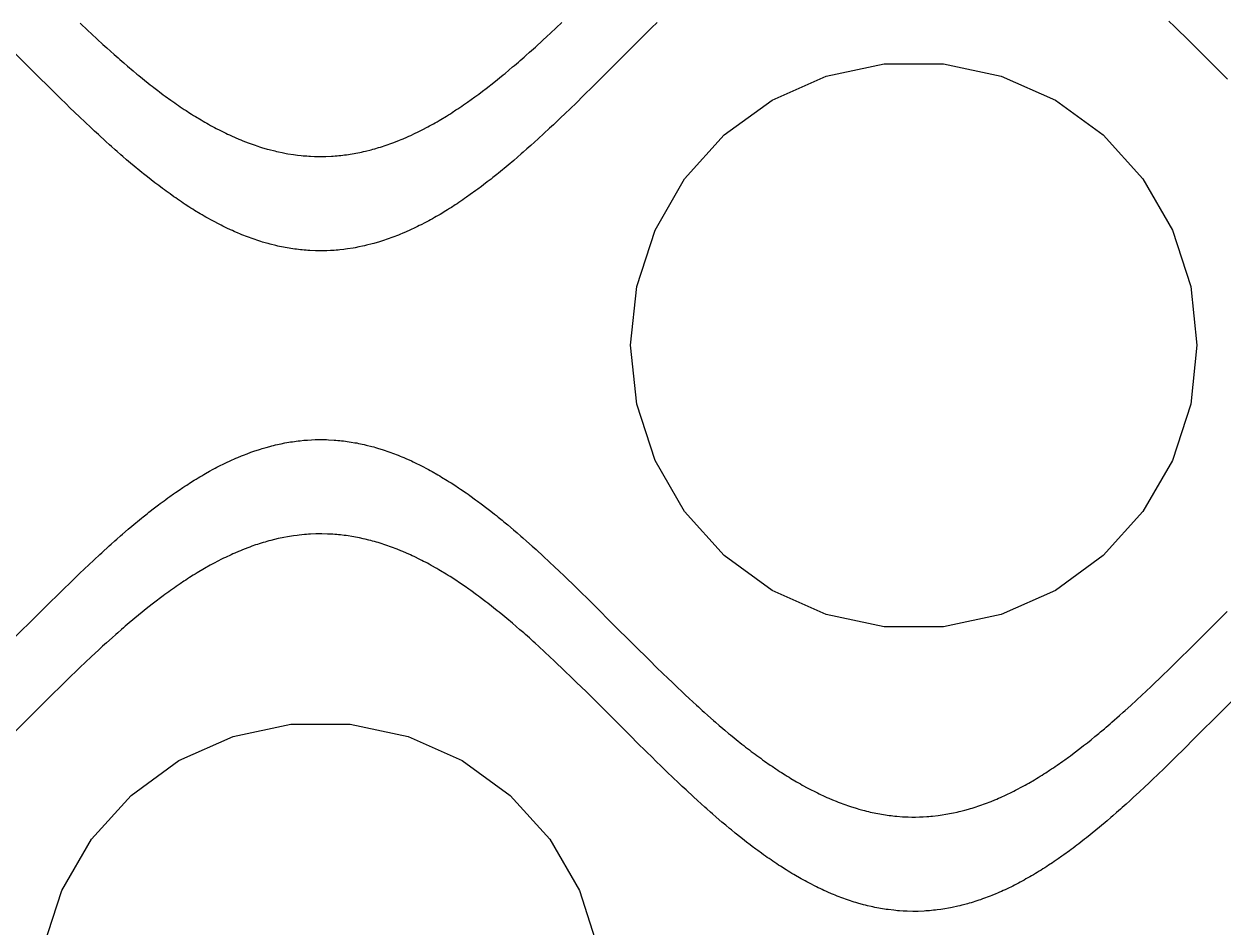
# Model space of a CAD drawing. Header units: metres. Extents: x 20 to 1108, y 20 to 485.
# Drawn here: x 556.07 to 587.82, y 381.74 to 405.66 of the extents above; entities that cross this region are included whole.
import ezdxf

# ---------------------------------------------------------------- set-up
doc = ezdxf.new("R2010")
doc.units = ezdxf.units.M

msp = doc.modelspace()

# ---------------------------------------------------------------- linework, layer by layer
for p, q in [((557.563, 405.684), (557.762, 405.494)), ((557.762, 405.494), (557.863, 405.401)), ((570.012, 405.421), (570.163, 405.563)), ((570.163, 405.563), (570.313, 405.706)), ((572.69, 405.558), (572.44, 405.311)), ((572.84, 405.704), (572.69, 405.558)), ((586.54, 405.595), (586.39, 405.742)), ((586.69, 405.447), (586.54, 405.595)), ((557.863, 405.401), (558.012, 405.261)), ((558.012, 405.261), (558.163, 405.122)), ((569.613, 405.052), (569.812, 405.236)), ((569.812, 405.236), (569.913, 405.328)), ((569.913, 405.328), (570.012, 405.421)), ((572.44, 405.311), (572.24, 405.111)), ((586.79, 405.349), (586.69, 405.447)), ((586.94, 405.199), (586.79, 405.349)), ((587.34, 404.801), (586.94, 405.199)), ((556.44, 404.285), (555.69, 405.034)), ((558.163, 405.122), (558.262, 405.031)), ((558.262, 405.031), (558.363, 404.942)), ((558.363, 404.942), (558.462, 404.852)), ((558.462, 404.852), (558.563, 404.764)), ((569.313, 404.783), (569.363, 404.828)), ((569.363, 404.828), (569.462, 404.917)), ((569.462, 404.917), (569.512, 404.962)), ((569.512, 404.962), (569.613, 405.052)), ((572.24, 405.111), (571.39, 404.263)), ((558.563, 404.764), (558.613, 404.72)), ((558.613, 404.72), (558.712, 404.633)), ((558.712, 404.633), (558.813, 404.547)), ((558.813, 404.547), (558.962, 404.421)), ((568.813, 404.356), (569.012, 404.524)), ((569.012, 404.524), (569.063, 404.567)), ((569.063, 404.567), (569.163, 404.652)), ((569.163, 404.652), (569.212, 404.696)), ((569.212, 404.696), (569.313, 404.783)), ((577.317, 404.285), (578.85, 404.611)), ((578.85, 404.611), (580.418, 404.611)), ((580.418, 404.611), (581.952, 404.285)), ((587.94, 404.201), (587.34, 404.801)), ((556.74, 403.986), (556.44, 404.285)), ((558.962, 404.421), (559.063, 404.337)), ((559.063, 404.337), (559.113, 404.296)), ((559.113, 404.296), (559.212, 404.215)), ((559.212, 404.215), (559.262, 404.174)), ((568.512, 404.112), (568.613, 404.193)), ((568.613, 404.193), (568.663, 404.233)), ((568.663, 404.233), (568.762, 404.315)), ((568.762, 404.315), (568.813, 404.356)), ((571.39, 404.263), (571.14, 404.014)), ((575.884, 403.648), (577.317, 404.285)), ((581.952, 404.285), (583.384, 403.648)), ((557.04, 403.691), (556.74, 403.986)), ((559.262, 404.174), (559.363, 404.095)), ((559.363, 404.095), (559.413, 404.055)), ((559.413, 404.055), (559.462, 404.016)), ((559.462, 404.016), (559.512, 403.978)), ((559.512, 403.978), (559.613, 403.901)), ((559.613, 403.901), (559.663, 403.862)), ((568.113, 403.805), (568.212, 403.88)), ((568.212, 403.88), (568.313, 403.956)), ((568.313, 403.956), (568.512, 404.112)), ((571.14, 404.014), (570.89, 403.767)), ((557.19, 403.544), (557.04, 403.691)), ((559.663, 403.862), (559.762, 403.788)), ((559.762, 403.788), (559.813, 403.751)), ((559.813, 403.751), (559.962, 403.643)), ((559.962, 403.643), (560.063, 403.572)), ((560.063, 403.572), (560.113, 403.538)), ((567.762, 403.554), (567.813, 403.588)), ((567.813, 403.588), (567.913, 403.659)), ((567.913, 403.659), (568.012, 403.732)), ((568.012, 403.732), (568.063, 403.768)), ((568.063, 403.768), (568.113, 403.805)), ((570.69, 403.57), (570.39, 403.28)), ((570.89, 403.767), (570.69, 403.57)), ((574.616, 402.726), (575.884, 403.648)), ((583.384, 403.648), (584.653, 402.726)), ((557.29, 403.446), (557.19, 403.544)), ((557.54, 403.206), (557.29, 403.446)), ((560.113, 403.538), (560.163, 403.503)), ((560.163, 403.503), (560.212, 403.47)), ((560.212, 403.47), (560.262, 403.436)), ((560.262, 403.436), (560.313, 403.402)), ((560.313, 403.402), (560.363, 403.369)), ((560.363, 403.369), (560.462, 403.305)), ((560.462, 403.305), (560.512, 403.274)), ((560.512, 403.274), (560.563, 403.242)), ((560.563, 403.242), (560.613, 403.211)), ((567.262, 403.225), (567.312, 403.256)), ((567.312, 403.256), (567.363, 403.287)), ((567.363, 403.287), (567.413, 403.319)), ((567.413, 403.319), (567.512, 403.385)), ((567.512, 403.385), (567.563, 403.417)), ((567.563, 403.417), (567.613, 403.451)), ((567.613, 403.451), (567.663, 403.485)), ((567.663, 403.485), (567.712, 403.519)), ((567.712, 403.519), (567.762, 403.554)), ((570.39, 403.28), (570.29, 403.184)), ((557.69, 403.063), (557.54, 403.206)), ((557.84, 402.921), (557.69, 403.063)), ((557.94, 402.828), (557.84, 402.921)), ((560.613, 403.211), (560.762, 403.12)), ((560.762, 403.12), (560.813, 403.091)), ((560.813, 403.091), (560.863, 403.063)), ((560.863, 403.063), (560.913, 403.033)), ((560.913, 403.033), (560.962, 403.005)), ((560.962, 403.005), (561.012, 402.978)), ((561.012, 402.978), (561.063, 402.95)), ((561.063, 402.95), (561.113, 402.924)), ((561.113, 402.924), (561.163, 402.897)), ((566.613, 402.857), (566.762, 402.936)), ((566.762, 402.936), (566.813, 402.963)), ((566.813, 402.963), (566.913, 403.018)), ((566.913, 403.018), (566.962, 403.046)), ((566.962, 403.046), (567.012, 403.075)), ((567.012, 403.075), (567.063, 403.105)), ((567.063, 403.105), (567.113, 403.134)), ((567.113, 403.134), (567.262, 403.225)), ((570.09, 402.994), (569.99, 402.901)), ((570.29, 403.184), (570.09, 402.994)), ((558.041, 402.736), (557.94, 402.828)), ((558.24, 402.552), (558.041, 402.736)), ((561.163, 402.897), (561.262, 402.846)), ((561.262, 402.846), (561.313, 402.82)), ((561.313, 402.82), (561.363, 402.795)), ((561.363, 402.795), (561.413, 402.772)), ((561.413, 402.772), (561.462, 402.747)), ((561.462, 402.747), (561.512, 402.724)), ((561.512, 402.724), (561.563, 402.701)), ((561.563, 402.701), (561.663, 402.656)), ((561.663, 402.656), (561.762, 402.613)), ((561.762, 402.613), (561.813, 402.593)), ((566.062, 402.602), (566.113, 402.623)), ((566.113, 402.623), (566.212, 402.666)), ((566.212, 402.666), (566.262, 402.689)), ((566.262, 402.689), (566.313, 402.711)), ((566.313, 402.711), (566.413, 402.758)), ((566.413, 402.758), (566.512, 402.807)), ((566.512, 402.807), (566.563, 402.831)), ((566.563, 402.831), (566.613, 402.857)), ((569.69, 402.622), (569.59, 402.531)), ((569.84, 402.761), (569.69, 402.622)), ((569.99, 402.901), (569.84, 402.761)), ((573.567, 401.561), (574.616, 402.726)), ((584.653, 402.726), (585.702, 401.561)), ((558.34, 402.462), (558.24, 402.552)), ((558.39, 402.417), (558.34, 402.462)), ((558.49, 402.328), (558.39, 402.417)), ((558.54, 402.283), (558.49, 402.328)), ((561.813, 402.593), (561.863, 402.572)), ((561.863, 402.572), (562.012, 402.514)), ((562.012, 402.514), (562.063, 402.496)), ((562.063, 402.496), (562.113, 402.478)), ((562.113, 402.478), (562.163, 402.46)), ((562.163, 402.46), (562.262, 402.427)), ((562.262, 402.427), (562.313, 402.41)), ((562.313, 402.41), (562.363, 402.395)), ((562.363, 402.395), (562.512, 402.351)), ((562.512, 402.351), (562.563, 402.337)), ((562.563, 402.337), (562.712, 402.299)), ((562.712, 402.299), (562.762, 402.287)), ((562.762, 402.287), (562.813, 402.277)), ((565.063, 402.281), (565.113, 402.292)), ((565.113, 402.292), (565.262, 402.33)), ((565.262, 402.33), (565.313, 402.344)), ((565.313, 402.344), (565.363, 402.358)), ((565.363, 402.358), (565.462, 402.387)), ((565.462, 402.387), (565.512, 402.402)), ((565.512, 402.402), (565.563, 402.418)), ((565.563, 402.418), (565.613, 402.434)), ((565.613, 402.434), (565.663, 402.451)), ((565.663, 402.451), (565.712, 402.468)), ((565.712, 402.468), (565.762, 402.486)), ((565.762, 402.486), (565.813, 402.504)), ((565.813, 402.504), (565.863, 402.523)), ((565.863, 402.523), (566.012, 402.581)), ((566.012, 402.581), (566.062, 402.602)), ((569.39, 402.352), (569.29, 402.264)), ((569.49, 402.442), (569.39, 402.352)), ((569.59, 402.531), (569.49, 402.442)), ((558.64, 402.196), (558.54, 402.283)), ((558.69, 402.152), (558.64, 402.196)), ((558.79, 402.067), (558.69, 402.152)), ((558.84, 402.024), (558.79, 402.067)), ((559.04, 401.856), (558.84, 402.024)), ((562.813, 402.277), (562.913, 402.255)), ((562.913, 402.255), (563.012, 402.236)), ((563.012, 402.236), (563.063, 402.227)), ((563.063, 402.227), (563.212, 402.203)), ((563.212, 402.203), (563.262, 402.196)), ((563.262, 402.196), (563.313, 402.191)), ((563.313, 402.191), (563.413, 402.179)), ((563.413, 402.179), (563.462, 402.174)), ((563.462, 402.174), (563.512, 402.17)), ((563.512, 402.17), (563.563, 402.166)), ((563.563, 402.166), (563.613, 402.162)), ((563.613, 402.162), (563.663, 402.159)), ((563.663, 402.159), (563.762, 402.155)), ((563.762, 402.155), (563.813, 402.153)), ((563.813, 402.153), (563.863, 402.153)), ((563.863, 402.153), (563.913, 402.152)), ((563.913, 402.152), (563.962, 402.152)), ((563.962, 402.152), (564.063, 402.154)), ((564.063, 402.154), (564.212, 402.16)), ((564.212, 402.16), (564.262, 402.164)), ((564.262, 402.164), (564.313, 402.167)), ((564.313, 402.167), (564.363, 402.172)), ((564.363, 402.172), (564.413, 402.176)), ((564.413, 402.176), (564.462, 402.181)), ((564.462, 402.181), (564.512, 402.187)), ((564.512, 402.187), (564.563, 402.193)), ((564.563, 402.193), (564.613, 402.199)), ((564.613, 402.199), (564.663, 402.207)), ((564.663, 402.207), (564.712, 402.214)), ((564.712, 402.214), (564.762, 402.222)), ((564.762, 402.222), (564.812, 402.231)), ((564.812, 402.231), (564.863, 402.239)), ((564.863, 402.239), (564.913, 402.249)), ((564.913, 402.249), (564.962, 402.26)), ((564.962, 402.26), (565.012, 402.27)), ((565.012, 402.27), (565.063, 402.281)), ((569.04, 402.047), (568.89, 401.921)), ((569.14, 402.133), (569.04, 402.047)), ((569.24, 402.22), (569.14, 402.133)), ((569.29, 402.264), (569.24, 402.22)), ((559.09, 401.815), (559.04, 401.856)), ((559.19, 401.733), (559.09, 401.815)), ((559.24, 401.693), (559.19, 401.733)), ((559.34, 401.612), (559.24, 401.693)), ((568.59, 401.674), (568.49, 401.595)), ((568.64, 401.715), (568.59, 401.674)), ((568.74, 401.796), (568.64, 401.715)), ((568.79, 401.837), (568.74, 401.796)), ((568.89, 401.921), (568.79, 401.837)), ((559.54, 401.456), (559.34, 401.612)), ((559.64, 401.38), (559.54, 401.456)), ((559.74, 401.305), (559.64, 401.38)), ((568.19, 401.362), (568.09, 401.288)), ((568.24, 401.401), (568.19, 401.362)), ((568.34, 401.478), (568.24, 401.401)), ((568.39, 401.516), (568.34, 401.478)), ((568.44, 401.555), (568.39, 401.516)), ((568.49, 401.595), (568.44, 401.555)), ((572.783, 400.203), (573.567, 401.561)), ((585.702, 401.561), (586.486, 400.203)), ((559.79, 401.268), (559.74, 401.305)), ((559.84, 401.232), (559.79, 401.268)), ((559.94, 401.159), (559.84, 401.232)), ((560.04, 401.088), (559.94, 401.159)), ((560.09, 401.054), (560.04, 401.088)), ((560.14, 401.019), (560.09, 401.054)), ((560.19, 400.985), (560.14, 401.019)), ((567.74, 401.038), (567.69, 401.003)), ((567.79, 401.072), (567.74, 401.038)), ((567.89, 401.143), (567.79, 401.072)), ((568.04, 401.251), (567.89, 401.143)), ((568.09, 401.288), (568.04, 401.251)), ((560.24, 400.951), (560.19, 400.985)), ((560.29, 400.917), (560.24, 400.951)), ((560.34, 400.885), (560.29, 400.917)), ((560.44, 400.819), (560.34, 400.885)), ((560.49, 400.787), (560.44, 400.819)), ((560.541, 400.756), (560.49, 400.787)), ((560.59, 400.725), (560.541, 400.756)), ((560.74, 400.634), (560.59, 400.725)), ((567.24, 400.711), (567.09, 400.62)), ((567.29, 400.742), (567.24, 400.711)), ((567.34, 400.774), (567.29, 400.742)), ((567.39, 400.805), (567.34, 400.774)), ((567.49, 400.869), (567.39, 400.805)), ((567.54, 400.902), (567.49, 400.869)), ((567.59, 400.936), (567.54, 400.902)), ((567.64, 400.97), (567.59, 400.936)), ((567.69, 401.003), (567.64, 400.97)), ((560.79, 400.605), (560.74, 400.634)), ((560.84, 400.575), (560.79, 400.605)), ((560.89, 400.546), (560.84, 400.575)), ((560.94, 400.518), (560.89, 400.546)), ((561.04, 400.463), (560.94, 400.518)), ((561.09, 400.436), (561.04, 400.463)), ((561.24, 400.357), (561.09, 400.436)), ((566.69, 400.397), (566.59, 400.346)), ((566.74, 400.424), (566.69, 400.397)), ((566.79, 400.45), (566.74, 400.424)), ((566.84, 400.478), (566.79, 400.45)), ((566.89, 400.505), (566.84, 400.478)), ((566.94, 400.533), (566.89, 400.505)), ((566.99, 400.563), (566.94, 400.533)), ((567.04, 400.591), (566.99, 400.563)), ((567.09, 400.62), (567.04, 400.591)), ((561.29, 400.331), (561.24, 400.357)), ((561.34, 400.307), (561.29, 400.331)), ((561.44, 400.258), (561.34, 400.307)), ((561.54, 400.211), (561.44, 400.258)), ((561.59, 400.189), (561.54, 400.211)), ((561.64, 400.166), (561.59, 400.189)), ((561.74, 400.123), (561.64, 400.166)), ((561.791, 400.102), (561.74, 400.123)), ((561.84, 400.081), (561.791, 400.102)), ((561.99, 400.023), (561.84, 400.081)), ((565.99, 400.072), (565.84, 400.014)), ((566.04, 400.093), (565.99, 400.072)), ((566.09, 400.113), (566.04, 400.093)), ((566.19, 400.156), (566.09, 400.113)), ((566.29, 400.201), (566.19, 400.156)), ((566.34, 400.224), (566.29, 400.201)), ((566.39, 400.247), (566.34, 400.224)), ((566.44, 400.272), (566.39, 400.247)), ((566.49, 400.295), (566.44, 400.272)), ((566.54, 400.32), (566.49, 400.295)), ((566.59, 400.346), (566.54, 400.32)), ((572.298, 398.712), (572.783, 400.203)), ((586.486, 400.203), (586.97, 398.712)), ((562.04, 400.004), (561.99, 400.023)), ((562.09, 399.986), (562.04, 400.004)), ((562.14, 399.968), (562.09, 399.986)), ((562.19, 399.951), (562.14, 399.968)), ((562.24, 399.934), (562.19, 399.951)), ((562.29, 399.918), (562.24, 399.934)), ((562.34, 399.902), (562.29, 399.918)), ((562.39, 399.887), (562.34, 399.902)), ((562.49, 399.858), (562.39, 399.887)), ((562.54, 399.844), (562.49, 399.858)), ((562.59, 399.83), (562.54, 399.844)), ((562.74, 399.792), (562.59, 399.83)), ((562.79, 399.781), (562.74, 399.792)), ((562.84, 399.77), (562.79, 399.781)), ((562.89, 399.76), (562.84, 399.77)), ((562.94, 399.749), (562.89, 399.76)), ((562.99, 399.739), (562.94, 399.749)), ((564.94, 399.755), (564.84, 399.736)), ((565.04, 399.777), (564.94, 399.755)), ((565.09, 399.787), (565.04, 399.777)), ((565.14, 399.799), (565.09, 399.787)), ((565.29, 399.837), (565.14, 399.799)), ((565.34, 399.851), (565.29, 399.837)), ((565.49, 399.895), (565.34, 399.851)), ((565.54, 399.91), (565.49, 399.895)), ((565.59, 399.927), (565.54, 399.91)), ((565.69, 399.96), (565.59, 399.927)), ((565.74, 399.978), (565.69, 399.96)), ((565.79, 399.996), (565.74, 399.978)), ((565.84, 400.014), (565.79, 399.996)), ((563.041, 399.731), (562.99, 399.739)), ((563.09, 399.722), (563.041, 399.731)), ((563.14, 399.714), (563.09, 399.722)), ((563.19, 399.707), (563.14, 399.714)), ((563.24, 399.699), (563.19, 399.707)), ((563.29, 399.693), (563.24, 399.699)), ((563.34, 399.687), (563.29, 399.693)), ((563.39, 399.681), (563.34, 399.687)), ((563.44, 399.676), (563.39, 399.681)), ((563.49, 399.672), (563.44, 399.676)), ((563.54, 399.667), (563.49, 399.672)), ((563.59, 399.664), (563.54, 399.667)), ((563.64, 399.66), (563.59, 399.664)), ((563.79, 399.654), (563.64, 399.66)), ((563.89, 399.652), (563.79, 399.654)), ((563.94, 399.652), (563.89, 399.652)), ((563.99, 399.653), (563.94, 399.652)), ((564.04, 399.653), (563.99, 399.653)), ((564.09, 399.655), (564.04, 399.653)), ((564.19, 399.659), (564.09, 399.655)), ((564.24, 399.662), (564.19, 399.659)), ((564.29, 399.666), (564.24, 399.662)), ((564.34, 399.67), (564.29, 399.666)), ((564.39, 399.674), (564.34, 399.67)), ((564.44, 399.679), (564.39, 399.674)), ((564.54, 399.691), (564.44, 399.679)), ((564.59, 399.696), (564.54, 399.691)), ((564.64, 399.703), (564.59, 399.696)), ((564.79, 399.727), (564.64, 399.703)), ((564.84, 399.736), (564.79, 399.727)), ((572.134, 397.152), (572.298, 398.712)), ((586.97, 398.712), (587.134, 397.152)), ((572.298, 395.593), (572.134, 397.152)), ((587.134, 397.152), (586.97, 395.593)), ((572.783, 394.102), (572.298, 395.593)), ((586.97, 395.593), (586.486, 394.102)), ((562.132, 394.334), (562.182, 394.352)), ((562.182, 394.352), (562.282, 394.385)), ((562.282, 394.385), (562.332, 394.401)), ((562.332, 394.401), (562.382, 394.416)), ((562.382, 394.416), (562.482, 394.445)), ((562.482, 394.445), (562.582, 394.473)), ((562.582, 394.473), (562.632, 394.486)), ((562.632, 394.486), (562.682, 394.498)), ((562.682, 394.498), (562.732, 394.511)), ((562.732, 394.511), (562.782, 394.523)), ((562.782, 394.523), (562.832, 394.533)), ((562.832, 394.533), (562.882, 394.544)), ((562.882, 394.544), (562.982, 394.564)), ((562.982, 394.564), (563.082, 394.581)), ((563.082, 394.581), (563.132, 394.59)), ((563.132, 394.59), (563.182, 394.597)), ((563.182, 394.597), (563.232, 394.605)), ((563.232, 394.605), (563.282, 394.611)), ((563.282, 394.611), (563.332, 394.617)), ((563.332, 394.617), (563.382, 394.623)), ((563.382, 394.623), (563.482, 394.633)), ((563.482, 394.633), (563.532, 394.637)), ((563.532, 394.637), (563.583, 394.641)), ((563.583, 394.641), (563.682, 394.647)), ((563.682, 394.647), (563.782, 394.651)), ((563.782, 394.651), (563.882, 394.652)), ((563.882, 394.652), (563.982, 394.652)), ((563.982, 394.652), (564.082, 394.651)), ((564.082, 394.651), (564.132, 394.649)), ((564.132, 394.649), (564.282, 394.64)), ((564.282, 394.64), (564.332, 394.636)), ((564.332, 394.636), (564.382, 394.632)), ((564.382, 394.632), (564.432, 394.627)), ((564.432, 394.627), (564.482, 394.621)), ((564.482, 394.621), (564.532, 394.616)), ((564.532, 394.616), (564.582, 394.61)), ((564.582, 394.61), (564.632, 394.603)), ((564.632, 394.603), (564.682, 394.596)), ((564.682, 394.596), (564.732, 394.588)), ((564.732, 394.588), (564.832, 394.57)), ((564.832, 394.57), (564.882, 394.562)), ((564.882, 394.562), (564.932, 394.552)), ((564.932, 394.552), (565.082, 394.52)), ((565.082, 394.52), (565.132, 394.508)), ((565.132, 394.508), (565.282, 394.47)), ((565.282, 394.47), (565.332, 394.456)), ((565.332, 394.456), (565.382, 394.443)), ((565.382, 394.443), (565.432, 394.428)), ((565.432, 394.428), (565.582, 394.381)), ((565.582, 394.381), (565.632, 394.364)), ((565.632, 394.364), (565.682, 394.348)), ((565.682, 394.348), (565.732, 394.33)), ((561.382, 394.019), (561.432, 394.043)), ((561.432, 394.043), (561.532, 394.09)), ((561.532, 394.09), (561.582, 394.112)), ((561.582, 394.112), (561.632, 394.135)), ((561.632, 394.135), (561.682, 394.157)), ((561.682, 394.157), (561.732, 394.179)), ((561.732, 394.179), (561.832, 394.22)), ((561.832, 394.22), (561.882, 394.24)), ((561.882, 394.24), (561.982, 394.279)), ((561.982, 394.279), (562.082, 394.317)), ((562.082, 394.317), (562.132, 394.334)), ((565.732, 394.33), (565.782, 394.312)), ((565.782, 394.312), (565.832, 394.294)), ((565.832, 394.294), (565.882, 394.275)), ((565.882, 394.275), (565.932, 394.256)), ((565.932, 394.256), (565.982, 394.236)), ((565.982, 394.236), (566.032, 394.216)), ((566.032, 394.216), (566.082, 394.195)), ((566.082, 394.195), (566.132, 394.174)), ((566.132, 394.174), (566.182, 394.152)), ((566.182, 394.152), (566.332, 394.085)), ((566.332, 394.085), (566.382, 394.062)), ((566.382, 394.062), (566.432, 394.037)), ((566.432, 394.037), (566.482, 394.014)), ((573.567, 392.744), (572.783, 394.102)), ((586.486, 394.102), (585.702, 392.744)), ((560.782, 393.696), (560.832, 393.726)), ((560.832, 393.726), (560.882, 393.754)), ((560.882, 393.754), (560.982, 393.811)), ((560.982, 393.811), (561.082, 393.865)), ((561.082, 393.865), (561.132, 393.892)), ((561.132, 393.892), (561.182, 393.918)), ((561.182, 393.918), (561.232, 393.944)), ((561.232, 393.944), (561.282, 393.97)), ((561.282, 393.97), (561.332, 393.994)), ((561.332, 393.994), (561.382, 394.019)), ((566.482, 394.014), (566.532, 393.988)), ((566.532, 393.988), (566.582, 393.964)), ((566.582, 393.964), (566.632, 393.939)), ((566.632, 393.939), (566.732, 393.886)), ((566.732, 393.886), (566.782, 393.859)), ((566.782, 393.859), (566.832, 393.832)), ((566.832, 393.832), (566.882, 393.804)), ((566.882, 393.804), (567.032, 393.719)), ((567.032, 393.719), (567.082, 393.69)), ((560.282, 393.382), (560.332, 393.415)), ((560.332, 393.415), (560.382, 393.448)), ((560.382, 393.448), (560.482, 393.513)), ((560.482, 393.513), (560.582, 393.575)), ((560.582, 393.575), (560.632, 393.606)), ((560.632, 393.606), (560.682, 393.637)), ((560.682, 393.637), (560.732, 393.666)), ((560.732, 393.666), (560.782, 393.696)), ((567.082, 393.69), (567.132, 393.659)), ((567.132, 393.659), (567.282, 393.569)), ((567.282, 393.569), (567.332, 393.537)), ((567.332, 393.537), (567.382, 393.505)), ((567.382, 393.505), (567.482, 393.441)), ((567.482, 393.441), (567.582, 393.374)), ((559.832, 393.068), (559.882, 393.105)), ((559.882, 393.105), (559.932, 393.14)), ((559.932, 393.14), (560.032, 393.211)), ((560.032, 393.211), (560.082, 393.246)), ((560.082, 393.246), (560.182, 393.315)), ((560.182, 393.315), (560.282, 393.382)), ((567.582, 393.374), (567.632, 393.341)), ((567.632, 393.341), (567.782, 393.238)), ((567.782, 393.238), (567.832, 393.203)), ((567.832, 393.203), (567.882, 393.168)), ((567.882, 393.168), (568.032, 393.06)), ((559.382, 392.726), (559.532, 392.843)), ((559.532, 392.843), (559.632, 392.919)), ((559.632, 392.919), (559.682, 392.957)), ((559.682, 392.957), (559.782, 393.031)), ((559.782, 393.031), (559.832, 393.068)), ((568.032, 393.06), (568.082, 393.023)), ((568.082, 393.023), (568.182, 392.948)), ((568.182, 392.948), (568.332, 392.834)), ((568.332, 392.834), (568.432, 392.756)), ((558.932, 392.359), (559.032, 392.443)), ((559.032, 392.443), (559.082, 392.484)), ((559.082, 392.484), (559.182, 392.566)), ((559.182, 392.566), (559.232, 392.606)), ((559.232, 392.606), (559.332, 392.687)), ((559.332, 392.687), (559.382, 392.726)), ((568.432, 392.756), (568.532, 392.677)), ((568.532, 392.677), (568.582, 392.637)), ((568.582, 392.637), (568.632, 392.597)), ((568.632, 392.597), (568.732, 392.516)), ((568.732, 392.516), (568.782, 392.475)), ((568.782, 392.475), (568.882, 392.391)), ((574.616, 391.579), (573.567, 392.744)), ((585.702, 392.744), (584.653, 391.579)), ((558.632, 392.102), (558.682, 392.146)), ((558.682, 392.146), (558.832, 392.275)), ((558.832, 392.275), (558.932, 392.359)), ((563.504, 392.135), (563.355, 392.12)), ((563.554, 392.139), (563.504, 392.135)), ((563.605, 392.142), (563.554, 392.139)), ((563.655, 392.146), (563.605, 392.142)), ((563.804, 392.152), (563.655, 392.146)), ((563.855, 392.152), (563.804, 392.152)), ((563.905, 392.152), (563.855, 392.152)), ((563.955, 392.152), (563.905, 392.152)), ((564.105, 392.15), (563.955, 392.152)), ((564.155, 392.148), (564.105, 392.15)), ((564.254, 392.142), (564.155, 392.148)), ((564.304, 392.138), (564.254, 392.142)), ((564.355, 392.134), (564.304, 392.138)), ((564.405, 392.13), (564.355, 392.134)), ((564.455, 392.125), (564.405, 392.13)), ((564.554, 392.113), (564.455, 392.125)), ((568.882, 392.391), (569.032, 392.265)), ((569.032, 392.265), (569.132, 392.179)), ((569.132, 392.179), (569.232, 392.092)), ((558.132, 391.654), (558.332, 391.836)), ((558.332, 391.836), (558.382, 391.881)), ((558.382, 391.881), (558.482, 391.97)), ((558.482, 391.97), (558.532, 392.014)), ((558.532, 392.014), (558.632, 392.102)), ((562.105, 391.824), (562.054, 391.806)), ((562.205, 391.86), (562.105, 391.824)), ((562.254, 391.876), (562.205, 391.86)), ((562.304, 391.892), (562.254, 391.876)), ((562.355, 391.907), (562.304, 391.892)), ((562.405, 391.923), (562.355, 391.907)), ((562.455, 391.938), (562.405, 391.923)), ((562.504, 391.951), (562.455, 391.938)), ((562.554, 391.966), (562.504, 391.951)), ((562.605, 391.979), (562.554, 391.966)), ((562.705, 392.004), (562.605, 391.979)), ((562.804, 392.027), (562.705, 392.004)), ((562.855, 392.038), (562.804, 392.027)), ((562.905, 392.049), (562.855, 392.038)), ((562.955, 392.059), (562.905, 392.049)), ((563.054, 392.076), (562.955, 392.059)), ((563.105, 392.085), (563.054, 392.076)), ((563.205, 392.101), (563.105, 392.085)), ((563.304, 392.114), (563.205, 392.101)), ((563.355, 392.12), (563.304, 392.114)), ((564.605, 392.107), (564.554, 392.113)), ((564.655, 392.1), (564.605, 392.107)), ((564.754, 392.084), (564.655, 392.1)), ((564.804, 392.075), (564.754, 392.084)), ((564.855, 392.067), (564.804, 392.075)), ((564.955, 392.047), (564.855, 392.067)), ((565.054, 392.026), (564.955, 392.047)), ((565.105, 392.014), (565.054, 392.026)), ((565.205, 391.99), (565.105, 392.014)), ((565.254, 391.977), (565.205, 391.99)), ((565.304, 391.964), (565.254, 391.977)), ((565.354, 391.95), (565.304, 391.964)), ((565.405, 391.936), (565.354, 391.95)), ((565.455, 391.921), (565.405, 391.936)), ((565.554, 391.89), (565.455, 391.921)), ((565.605, 391.873), (565.554, 391.89)), ((565.705, 391.84), (565.605, 391.873)), ((565.754, 391.822), (565.705, 391.84)), ((565.804, 391.804), (565.754, 391.822)), ((569.232, 392.092), (569.282, 392.048)), ((569.282, 392.048), (569.382, 391.96)), ((569.382, 391.96), (569.532, 391.825)), ((569.532, 391.825), (569.632, 391.736)), ((557.932, 391.47), (558.082, 391.609)), ((558.082, 391.609), (558.132, 391.654)), ((561.355, 391.506), (561.304, 391.481)), ((561.405, 391.53), (561.355, 391.506)), ((561.554, 391.601), (561.405, 391.53)), ((561.605, 391.623), (561.554, 391.601)), ((561.655, 391.646), (561.605, 391.623)), ((561.754, 391.689), (561.655, 391.646)), ((561.804, 391.709), (561.754, 391.689)), ((561.855, 391.73), (561.804, 391.709)), ((562.004, 391.788), (561.855, 391.73)), ((562.054, 391.806), (562.004, 391.788)), ((565.855, 391.785), (565.804, 391.804)), ((565.905, 391.766), (565.855, 391.785)), ((565.955, 391.747), (565.905, 391.766)), ((566.054, 391.706), (565.955, 391.747)), ((566.105, 391.686), (566.054, 391.706)), ((566.205, 391.643), (566.105, 391.686)), ((566.304, 391.598), (566.205, 391.643)), ((566.355, 391.574), (566.304, 391.598)), ((566.405, 391.551), (566.355, 391.574)), ((566.554, 391.478), (566.405, 391.551)), ((569.632, 391.736), (569.832, 391.552)), ((569.832, 391.552), (569.982, 391.412)), ((575.884, 390.657), (574.616, 391.579)), ((584.653, 391.579), (583.384, 390.657)), ((557.532, 391.092), (557.682, 391.235)), ((557.682, 391.235), (557.782, 391.329)), ((557.782, 391.329), (557.932, 391.47)), ((560.804, 391.209), (560.705, 391.151)), ((560.855, 391.238), (560.804, 391.209)), ((561.004, 391.323), (560.855, 391.238)), ((561.054, 391.351), (561.004, 391.323)), ((561.105, 391.377), (561.054, 391.351)), ((561.205, 391.43), (561.105, 391.377)), ((561.304, 391.481), (561.205, 391.43)), ((566.604, 391.452), (566.554, 391.478)), ((566.655, 391.426), (566.604, 391.452)), ((566.705, 391.401), (566.655, 391.426)), ((566.754, 391.374), (566.705, 391.401)), ((566.804, 391.347), (566.754, 391.374)), ((566.855, 391.319), (566.804, 391.347)), ((567.004, 391.235), (566.855, 391.319)), ((567.054, 391.205), (567.004, 391.235)), ((567.105, 391.176), (567.054, 391.205)), ((567.254, 391.085), (567.105, 391.176)), ((569.982, 391.412), (570.132, 391.271)), ((570.132, 391.271), (570.232, 391.176)), ((570.232, 391.176), (570.382, 391.032)), ((557.282, 390.851), (557.432, 390.995)), ((557.432, 390.995), (557.532, 391.092)), ((560.304, 390.898), (560.205, 390.83)), ((560.355, 390.93), (560.304, 390.898)), ((560.405, 390.963), (560.355, 390.93)), ((560.455, 390.995), (560.405, 390.963)), ((560.554, 391.058), (560.455, 390.995)), ((560.605, 391.089), (560.554, 391.058)), ((560.655, 391.12), (560.605, 391.089)), ((560.705, 391.151), (560.655, 391.12)), ((567.304, 391.054), (567.254, 391.085)), ((567.355, 391.023), (567.304, 391.054)), ((567.504, 390.926), (567.355, 391.023)), ((567.605, 390.86), (567.504, 390.926)), ((567.754, 390.757), (567.605, 390.86)), ((570.382, 391.032), (570.682, 390.742)), ((556.732, 390.311), (556.982, 390.558)), ((556.982, 390.558), (557.132, 390.704)), ((557.132, 390.704), (557.282, 390.851)), ((559.804, 390.548), (559.754, 390.511)), ((559.905, 390.62), (559.804, 390.548)), ((559.955, 390.656), (559.905, 390.62)), ((560.054, 390.727), (559.955, 390.656)), ((560.105, 390.762), (560.054, 390.727)), ((560.205, 390.83), (560.105, 390.762)), ((567.854, 390.687), (567.754, 390.757)), ((567.905, 390.652), (567.854, 390.687)), ((568.054, 390.543), (567.905, 390.652)), ((568.105, 390.506), (568.054, 390.543)), ((570.682, 390.742), (570.832, 390.595)), ((570.832, 390.595), (570.982, 390.447)), ((577.317, 390.02), (575.884, 390.657)), ((583.384, 390.657), (581.952, 390.02)), ((556.532, 390.111), (556.732, 390.311)), ((559.504, 390.321), (559.355, 390.204)), ((559.605, 390.399), (559.504, 390.321)), ((559.655, 390.436), (559.605, 390.399)), ((559.754, 390.511), (559.655, 390.436)), ((568.155, 390.469), (568.105, 390.506)), ((568.304, 390.355), (568.155, 390.469)), ((568.355, 390.317), (568.304, 390.355)), ((568.455, 390.238), (568.355, 390.317)), ((568.504, 390.198), (568.455, 390.238)), ((570.982, 390.447), (571.082, 390.349)), ((571.082, 390.349), (571.232, 390.199)), ((555.682, 389.263), (556.532, 390.111)), ((559.004, 389.92), (558.955, 389.878)), ((559.105, 390.002), (559.004, 389.92)), ((559.205, 390.084), (559.105, 390.002)), ((559.254, 390.124), (559.205, 390.084)), ((559.355, 390.204), (559.254, 390.124)), ((568.605, 390.119), (568.504, 390.198)), ((568.655, 390.078), (568.605, 390.119)), ((568.754, 389.997), (568.655, 390.078)), ((568.855, 389.914), (568.754, 389.997)), ((569.004, 389.788), (568.855, 389.914)), ((571.232, 390.199), (571.632, 389.801)), ((578.85, 389.694), (577.317, 390.02)), ((581.952, 390.02), (580.418, 389.694)), ((587.332, 389.496), (587.932, 390.096)), ((558.655, 389.621), (558.554, 389.534)), ((558.705, 389.665), (558.655, 389.621)), ((558.754, 389.708), (558.705, 389.665)), ((558.855, 389.793), (558.754, 389.708)), ((558.955, 389.878), (558.855, 389.793)), ((569.104, 389.702), (569.004, 389.788)), ((569.205, 389.615), (569.104, 389.702)), ((569.304, 389.528), (569.205, 389.615)), ((571.632, 389.801), (572.232, 389.201)), ((580.418, 389.694), (578.85, 389.694)), ((558.405, 389.402), (558.254, 389.266)), ((558.504, 389.49), (558.405, 389.402)), ((558.554, 389.534), (558.504, 389.49)), ((569.355, 389.485), (569.304, 389.528)), ((569.455, 389.396), (569.355, 389.485)), ((569.554, 389.306), (569.455, 389.396)), ((569.605, 389.26), (569.554, 389.306)), ((586.932, 389.098), (587.332, 389.496)), ((558.054, 389.083), (557.855, 388.898)), ((558.155, 389.175), (558.054, 389.083)), ((558.254, 389.266), (558.155, 389.175)), ((569.705, 389.169), (569.605, 389.26)), ((569.855, 389.03), (569.705, 389.169)), ((570.004, 388.891), (569.855, 389.03)), ((572.232, 389.201), (572.632, 388.805)), ((586.682, 388.85), (586.932, 389.098)), ((557.705, 388.756), (557.554, 388.613)), ((557.855, 388.898), (557.705, 388.756)), ((570.105, 388.797), (570.004, 388.891)), ((570.405, 388.511), (570.105, 388.797)), ((572.632, 388.805), (572.832, 388.609)), ((586.382, 388.555), (586.532, 388.702)), ((586.532, 388.702), (586.682, 388.85)), ((557.304, 388.372), (557.155, 388.227)), ((557.455, 388.518), (557.304, 388.372)), ((557.554, 388.613), (557.455, 388.518)), ((570.554, 388.366), (570.405, 388.511)), ((570.705, 388.22), (570.554, 388.366)), ((572.832, 388.609), (572.982, 388.462)), ((572.982, 388.462), (573.132, 388.318)), ((573.132, 388.318), (573.232, 388.221)), ((585.932, 388.121), (586.232, 388.409)), ((586.232, 388.409), (586.382, 388.555)), ((557.004, 388.079), (556.855, 387.932)), ((557.155, 388.227), (557.004, 388.079)), ((570.955, 387.975), (570.705, 388.22)), ((573.232, 388.221), (573.382, 388.078)), ((573.382, 388.078), (573.482, 387.984)), ((585.782, 387.98), (585.932, 388.121)), ((556.605, 387.684), (556.455, 387.534)), ((556.754, 387.833), (556.605, 387.684)), ((556.855, 387.932), (556.754, 387.833)), ((571.105, 387.826), (570.955, 387.975)), ((571.355, 387.577), (571.105, 387.826)), ((573.482, 387.984), (573.582, 387.89)), ((573.582, 387.89), (573.682, 387.796)), ((573.682, 387.796), (573.782, 387.704)), ((573.782, 387.704), (573.882, 387.612)), ((585.382, 387.609), (585.532, 387.746)), ((585.532, 387.746), (585.682, 387.885)), ((585.682, 387.885), (585.782, 387.98)), ((588.155, 387.817), (587.804, 387.469)), ((556.455, 387.534), (555.705, 386.785)), ((572.155, 386.778), (571.355, 387.577)), ((573.882, 387.612), (573.932, 387.567)), ((573.932, 387.567), (574.032, 387.476)), ((574.032, 387.476), (574.082, 387.431)), ((574.082, 387.431), (574.182, 387.342)), ((585.082, 387.338), (585.182, 387.427)), ((585.182, 387.427), (585.232, 387.472)), ((585.232, 387.472), (585.382, 387.609)), ((587.804, 387.469), (587.054, 386.72)), ((561.609, 386.785), (563.142, 387.111)), ((563.142, 387.111), (564.71, 387.111)), ((564.71, 387.111), (566.244, 386.785)), ((574.182, 387.342), (574.332, 387.21)), ((574.332, 387.21), (574.382, 387.166)), ((574.382, 387.166), (574.482, 387.08)), ((574.482, 387.08), (574.582, 386.995)), ((584.732, 387.033), (584.832, 387.119)), ((584.832, 387.119), (584.882, 387.162)), ((584.882, 387.162), (585.082, 387.338)), ((560.176, 386.148), (561.609, 386.785)), ((566.244, 386.785), (567.676, 386.148)), ((572.304, 386.629), (572.155, 386.778)), ((574.582, 386.995), (574.632, 386.953)), ((574.632, 386.953), (574.732, 386.869)), ((574.732, 386.869), (574.782, 386.828)), ((574.782, 386.828), (574.882, 386.746)), ((574.882, 386.746), (574.932, 386.705)), ((584.332, 386.701), (584.432, 386.783)), ((584.432, 386.783), (584.532, 386.865)), ((584.532, 386.865), (584.582, 386.907)), ((584.582, 386.907), (584.682, 386.991)), ((584.682, 386.991), (584.732, 387.033)), ((572.554, 386.381), (572.304, 386.629)), ((574.932, 386.705), (575.082, 386.585)), ((575.082, 386.585), (575.132, 386.546)), ((575.132, 386.546), (575.182, 386.507)), ((575.182, 386.507), (575.282, 386.43)), ((575.282, 386.43), (575.332, 386.392)), ((583.882, 386.351), (584.032, 386.465)), ((584.032, 386.465), (584.132, 386.543)), ((584.132, 386.543), (584.232, 386.621)), ((584.232, 386.621), (584.332, 386.701)), ((586.804, 386.471), (586.554, 386.225)), ((587.054, 386.72), (586.804, 386.471)), ((558.908, 385.226), (560.176, 386.148)), ((567.676, 386.148), (568.945, 385.226)), ((572.705, 386.234), (572.554, 386.381)), ((572.804, 386.135), (572.705, 386.234)), ((572.955, 385.988), (572.804, 386.135)), ((575.332, 386.392), (575.432, 386.317)), ((575.432, 386.317), (575.482, 386.279)), ((575.482, 386.279), (575.582, 386.207)), ((575.582, 386.207), (575.632, 386.171)), ((575.632, 386.171), (575.682, 386.135)), ((575.682, 386.135), (575.832, 386.029)), ((583.432, 386.027), (583.582, 386.132)), ((583.582, 386.132), (583.632, 386.167)), ((583.632, 386.167), (583.732, 386.239)), ((583.732, 386.239), (583.782, 386.277)), ((583.782, 386.277), (583.882, 386.351)), ((586.554, 386.225), (586.405, 386.077)), ((573.105, 385.844), (572.955, 385.988)), ((573.254, 385.699), (573.105, 385.844)), ((575.832, 386.029), (575.882, 385.995)), ((575.882, 385.995), (575.982, 385.928)), ((575.982, 385.928), (576.032, 385.895)), ((576.032, 385.895), (576.082, 385.862)), ((576.082, 385.862), (576.132, 385.83)), ((576.132, 385.83), (576.232, 385.766)), ((583.032, 385.763), (583.082, 385.795)), ((583.082, 385.795), (583.132, 385.827)), ((583.132, 385.827), (583.232, 385.892)), ((583.232, 385.892), (583.282, 385.925)), ((583.282, 385.925), (583.332, 385.959)), ((583.332, 385.959), (583.382, 385.992)), ((583.382, 385.992), (583.432, 386.027)), ((586.105, 385.786), (585.955, 385.643)), ((586.254, 385.932), (586.105, 385.786)), ((586.405, 386.077), (586.254, 385.932)), ((573.405, 385.557), (573.254, 385.699)), ((573.504, 385.462), (573.405, 385.557)), ((573.605, 385.368), (573.504, 385.462)), ((576.232, 385.766), (576.282, 385.735)), ((576.282, 385.735), (576.332, 385.704)), ((576.332, 385.704), (576.382, 385.674)), ((576.382, 385.674), (576.482, 385.613)), ((576.482, 385.613), (576.532, 385.584)), ((576.532, 385.584), (576.582, 385.556)), ((576.582, 385.556), (576.632, 385.527)), ((576.632, 385.527), (576.682, 385.499)), ((576.682, 385.499), (576.832, 385.417)), ((582.482, 385.442), (582.582, 385.496)), ((582.582, 385.496), (582.632, 385.525)), ((582.632, 385.525), (582.682, 385.553)), ((582.682, 385.553), (582.832, 385.641)), ((582.832, 385.641), (582.882, 385.671)), ((582.882, 385.671), (582.932, 385.701)), ((582.932, 385.701), (582.982, 385.733)), ((582.982, 385.733), (583.032, 385.763)), ((585.855, 385.548), (585.754, 385.453)), ((585.955, 385.643), (585.855, 385.548)), ((557.859, 384.061), (558.908, 385.226)), ((568.945, 385.226), (569.994, 384.061)), ((573.804, 385.183), (573.605, 385.368)), ((573.905, 385.092), (573.804, 385.183)), ((576.832, 385.417), (576.882, 385.391)), ((576.882, 385.391), (577.032, 385.315)), ((577.032, 385.315), (577.082, 385.29)), ((577.082, 385.29), (577.132, 385.266)), ((577.132, 385.266), (577.282, 385.195)), ((577.282, 385.195), (577.332, 385.173)), ((577.332, 385.173), (577.382, 385.152)), ((577.382, 385.152), (577.482, 385.109)), ((581.832, 385.128), (581.882, 385.15)), ((581.882, 385.15), (581.932, 385.171)), ((581.932, 385.171), (581.982, 385.194)), ((581.982, 385.194), (582.032, 385.217)), ((582.032, 385.217), (582.082, 385.239)), ((582.082, 385.239), (582.132, 385.264)), ((582.132, 385.264), (582.182, 385.287)), ((582.182, 385.287), (582.232, 385.313)), ((582.232, 385.313), (582.282, 385.337)), ((582.282, 385.337), (582.332, 385.362)), ((582.332, 385.362), (582.382, 385.389)), ((582.382, 385.389), (582.482, 385.442)), ((585.455, 385.175), (585.354, 385.083)), ((585.604, 385.313), (585.455, 385.175)), ((585.754, 385.453), (585.604, 385.313)), ((574.004, 385.001), (573.905, 385.092)), ((574.104, 384.911), (574.004, 385.001)), ((574.155, 384.866), (574.104, 384.911)), ((574.254, 384.777), (574.155, 384.866)), ((577.482, 385.109), (577.582, 385.068)), ((577.582, 385.068), (577.632, 385.048)), ((577.632, 385.048), (577.682, 385.028)), ((577.682, 385.028), (577.782, 384.991)), ((577.782, 384.991), (577.832, 384.974)), ((577.832, 384.974), (577.882, 384.956)), ((577.882, 384.956), (577.982, 384.923)), ((577.982, 384.923), (578.082, 384.892)), ((578.082, 384.892), (578.132, 384.876)), ((578.132, 384.876), (578.182, 384.861)), ((578.182, 384.861), (578.282, 384.834)), ((578.282, 384.834), (578.332, 384.821)), ((580.882, 384.808), (580.982, 384.833)), ((580.982, 384.833), (581.082, 384.861)), ((581.082, 384.861), (581.132, 384.875)), ((581.132, 384.875), (581.182, 384.89)), ((581.182, 384.89), (581.232, 384.905)), ((581.232, 384.905), (581.282, 384.922)), ((581.282, 384.922), (581.332, 384.938)), ((581.332, 384.938), (581.382, 384.955)), ((581.382, 384.955), (581.432, 384.972)), ((581.432, 384.972), (581.482, 384.99)), ((581.482, 384.99), (581.532, 385.008)), ((581.532, 385.008), (581.582, 385.027)), ((581.582, 385.027), (581.632, 385.046)), ((581.632, 385.046), (581.682, 385.066)), ((581.682, 385.066), (581.782, 385.107)), ((581.782, 385.107), (581.832, 385.128)), ((585.105, 384.859), (585.004, 384.77)), ((585.155, 384.902), (585.105, 384.859)), ((585.254, 384.992), (585.155, 384.902)), ((585.354, 385.083), (585.254, 384.992)), ((574.304, 384.735), (574.254, 384.777)), ((574.405, 384.648), (574.304, 384.735)), ((574.554, 384.519), (574.405, 384.648)), ((574.655, 384.434), (574.554, 384.519)), ((578.332, 384.821), (578.382, 384.809)), ((578.382, 384.809), (578.432, 384.796)), ((578.432, 384.796), (578.482, 384.784)), ((578.482, 384.784), (578.582, 384.763)), ((578.582, 384.763), (578.632, 384.753)), ((578.632, 384.753), (578.732, 384.734)), ((578.732, 384.734), (578.782, 384.725)), ((578.782, 384.725), (578.832, 384.717)), ((578.832, 384.717), (578.882, 384.709)), ((578.882, 384.709), (578.932, 384.701)), ((578.932, 384.701), (578.982, 384.695)), ((578.982, 384.695), (579.032, 384.689)), ((579.032, 384.689), (579.082, 384.683)), ((579.082, 384.683), (579.132, 384.678)), ((579.132, 384.678), (579.182, 384.673)), ((579.182, 384.673), (579.332, 384.661)), ((579.332, 384.661), (579.382, 384.659)), ((579.382, 384.659), (579.432, 384.656)), ((579.432, 384.656), (579.482, 384.654)), ((579.482, 384.654), (579.582, 384.652)), ((579.582, 384.652), (579.682, 384.652)), ((579.682, 384.652), (579.782, 384.654)), ((579.782, 384.654), (579.882, 384.658)), ((579.882, 384.658), (579.982, 384.664)), ((579.982, 384.664), (580.032, 384.668)), ((580.032, 384.668), (580.082, 384.673)), ((580.082, 384.673), (580.132, 384.677)), ((580.132, 384.677), (580.282, 384.694)), ((580.282, 384.694), (580.332, 384.701)), ((580.332, 384.701), (580.382, 384.708)), ((580.382, 384.708), (580.482, 384.724)), ((580.482, 384.724), (580.532, 384.733)), ((580.532, 384.733), (580.582, 384.742)), ((580.582, 384.742), (580.632, 384.752)), ((580.632, 384.752), (580.682, 384.762)), ((580.682, 384.762), (580.782, 384.783)), ((580.782, 384.783), (580.832, 384.795)), ((580.832, 384.795), (580.882, 384.808)), ((584.705, 384.511), (584.605, 384.427)), ((584.754, 384.554), (584.705, 384.511)), ((584.855, 384.639), (584.754, 384.554)), ((584.905, 384.683), (584.855, 384.639)), ((585.004, 384.77), (584.905, 384.683)), ((574.754, 384.351), (574.655, 384.434)), ((574.804, 384.31), (574.754, 384.351)), ((574.905, 384.228), (574.804, 384.31)), ((575.054, 384.108), (574.905, 384.228)), ((584.354, 384.221), (584.304, 384.18)), ((584.455, 384.302), (584.354, 384.221)), ((584.554, 384.385), (584.455, 384.302)), ((584.605, 384.427), (584.554, 384.385)), ((557.075, 382.702), (557.859, 384.061)), ((569.994, 384.061), (570.778, 382.702)), ((575.155, 384.028), (575.054, 384.108)), ((575.205, 383.989), (575.155, 384.028)), ((575.304, 383.912), (575.205, 383.989)), ((575.354, 383.874), (575.304, 383.912)), ((575.455, 383.801), (575.354, 383.874)), ((583.955, 383.905), (583.905, 383.867)), ((584.004, 383.944), (583.955, 383.905)), ((584.054, 383.983), (584.004, 383.944)), ((584.155, 384.061), (584.054, 383.983)), ((584.205, 384.1), (584.155, 384.061)), ((584.304, 384.18), (584.205, 384.1)), ((575.504, 383.764), (575.455, 383.801)), ((575.604, 383.691), (575.504, 383.764)), ((575.655, 383.654), (575.604, 383.691)), ((575.705, 383.618), (575.655, 383.654)), ((575.754, 383.583), (575.705, 383.618)), ((575.804, 383.549), (575.754, 383.583)), ((583.554, 383.612), (583.455, 383.542)), ((583.605, 383.648), (583.554, 383.612)), ((583.754, 383.756), (583.605, 383.648)), ((583.804, 383.793), (583.754, 383.756)), ((583.855, 383.83), (583.804, 383.793)), ((583.905, 383.867), (583.855, 383.83)), ((575.855, 383.515), (575.804, 383.549)), ((575.905, 383.481), (575.855, 383.515)), ((576.004, 383.413), (575.905, 383.481)), ((576.054, 383.38), (576.004, 383.413)), ((576.105, 383.348), (576.054, 383.38)), ((576.254, 383.251), (576.105, 383.348)), ((576.304, 383.221), (576.254, 383.251)), ((583.004, 383.246), (582.955, 383.216)), ((583.054, 383.277), (583.004, 383.246)), ((583.104, 383.31), (583.054, 383.277)), ((583.155, 383.342), (583.104, 383.31)), ((583.205, 383.374), (583.155, 383.342)), ((583.304, 383.441), (583.205, 383.374)), ((583.355, 383.474), (583.304, 383.441)), ((583.405, 383.509), (583.355, 383.474)), ((583.455, 383.542), (583.405, 383.509)), ((576.355, 383.191), (576.304, 383.221)), ((576.405, 383.159), (576.355, 383.191)), ((576.455, 383.129), (576.405, 383.159)), ((576.504, 383.101), (576.455, 383.129)), ((576.604, 383.042), (576.504, 383.101)), ((576.655, 383.015), (576.604, 383.042)), ((576.705, 382.986), (576.655, 383.015)), ((576.754, 382.959), (576.705, 382.986)), ((576.804, 382.933), (576.754, 382.959)), ((576.854, 382.905), (576.804, 382.933)), ((582.455, 382.928), (582.405, 382.901)), ((582.504, 382.954), (582.455, 382.928)), ((582.554, 382.982), (582.504, 382.954)), ((582.605, 383.01), (582.554, 382.982)), ((582.655, 383.037), (582.605, 383.01)), ((582.705, 383.066), (582.655, 383.037)), ((582.754, 383.096), (582.705, 383.066)), ((582.804, 383.124), (582.754, 383.096)), ((582.854, 383.154), (582.804, 383.124)), ((582.905, 383.185), (582.854, 383.154)), ((582.955, 383.216), (582.905, 383.185)), ((556.59, 381.211), (557.075, 382.702)), ((570.778, 382.702), (571.262, 381.211)), ((576.905, 382.879), (576.854, 382.905)), ((577.004, 382.828), (576.905, 382.879)), ((577.054, 382.804), (577.004, 382.828)), ((577.105, 382.778), (577.054, 382.804)), ((577.155, 382.754), (577.105, 382.778)), ((577.205, 382.732), (577.155, 382.754)), ((577.254, 382.708), (577.205, 382.732)), ((577.304, 382.686), (577.254, 382.708)), ((577.355, 382.663), (577.304, 382.686)), ((577.455, 382.62), (577.355, 382.663)), ((577.504, 382.6), (577.455, 382.62)), ((577.554, 382.578), (577.504, 382.6)), ((581.804, 382.616), (581.705, 382.575)), ((581.854, 382.638), (581.804, 382.616)), ((581.905, 382.659), (581.854, 382.638)), ((581.955, 382.682), (581.905, 382.659)), ((582.004, 382.703), (581.955, 382.682)), ((582.054, 382.727), (582.004, 382.703)), ((582.105, 382.75), (582.054, 382.727)), ((582.254, 382.823), (582.105, 382.75)), ((582.304, 382.849), (582.254, 382.823)), ((582.355, 382.874), (582.304, 382.849)), ((582.405, 382.901), (582.355, 382.874)), ((577.605, 382.559), (577.554, 382.578)), ((577.655, 382.539), (577.605, 382.559)), ((577.705, 382.521), (577.655, 382.539)), ((577.754, 382.501), (577.705, 382.521)), ((577.854, 382.466), (577.754, 382.501)), ((577.905, 382.448), (577.854, 382.466)), ((577.955, 382.433), (577.905, 382.448)), ((578.004, 382.415), (577.955, 382.433)), ((578.054, 382.4), (578.004, 382.415)), ((578.104, 382.385), (578.054, 382.4)), ((578.155, 382.369), (578.104, 382.385)), ((578.304, 382.328), (578.155, 382.369)), ((578.355, 382.316), (578.304, 382.328)), ((578.405, 382.303), (578.355, 382.316)), ((578.504, 382.279), (578.405, 382.303)), ((580.804, 382.288), (580.655, 382.256)), ((580.855, 382.301), (580.804, 382.288)), ((580.905, 382.314), (580.855, 382.301)), ((580.955, 382.325), (580.905, 382.314)), ((581.054, 382.353), (580.955, 382.325)), ((581.105, 382.367), (581.054, 382.353)), ((581.155, 382.381), (581.105, 382.367)), ((581.205, 382.398), (581.155, 382.381)), ((581.254, 382.412), (581.205, 382.398)), ((581.304, 382.429), (581.254, 382.412)), ((581.355, 382.445), (581.304, 382.429)), ((581.405, 382.462), (581.355, 382.445)), ((581.455, 382.481), (581.405, 382.462)), ((581.504, 382.498), (581.455, 382.481)), ((581.604, 382.535), (581.504, 382.498)), ((581.655, 382.556), (581.604, 382.535)), ((581.705, 382.575), (581.655, 382.556)), ((578.554, 382.269), (578.504, 382.279)), ((578.605, 382.259), (578.554, 382.269)), ((578.655, 382.248), (578.605, 382.259)), ((578.705, 382.238), (578.655, 382.248)), ((578.754, 382.23), (578.705, 382.238)), ((578.804, 382.222), (578.754, 382.23)), ((578.855, 382.213), (578.804, 382.222)), ((578.905, 382.205), (578.855, 382.213)), ((578.955, 382.198), (578.905, 382.205)), ((579.104, 382.181), (578.955, 382.198)), ((579.155, 382.176), (579.104, 382.181)), ((579.205, 382.17), (579.155, 382.176)), ((579.254, 382.166), (579.205, 382.17)), ((579.354, 382.16), (579.254, 382.166)), ((579.405, 382.157), (579.354, 382.16)), ((579.455, 382.155), (579.405, 382.157)), ((579.605, 382.152), (579.455, 382.155)), ((579.655, 382.152), (579.605, 382.152)), ((579.705, 382.153), (579.655, 382.152)), ((579.754, 382.153), (579.705, 382.153)), ((579.905, 382.159), (579.754, 382.153)), ((579.955, 382.162), (579.905, 382.159)), ((580.054, 382.17), (579.955, 382.162)), ((580.105, 382.175), (580.054, 382.17)), ((580.155, 382.18), (580.105, 382.175)), ((580.205, 382.186), (580.155, 382.18)), ((580.254, 382.191), (580.205, 382.186)), ((580.354, 382.204), (580.254, 382.191)), ((580.405, 382.211), (580.354, 382.204)), ((580.604, 382.246), (580.405, 382.211)), ((580.655, 382.256), (580.604, 382.246))]:
    msp.add_line(p, q)

doc.saveas('drawing.dxf')
